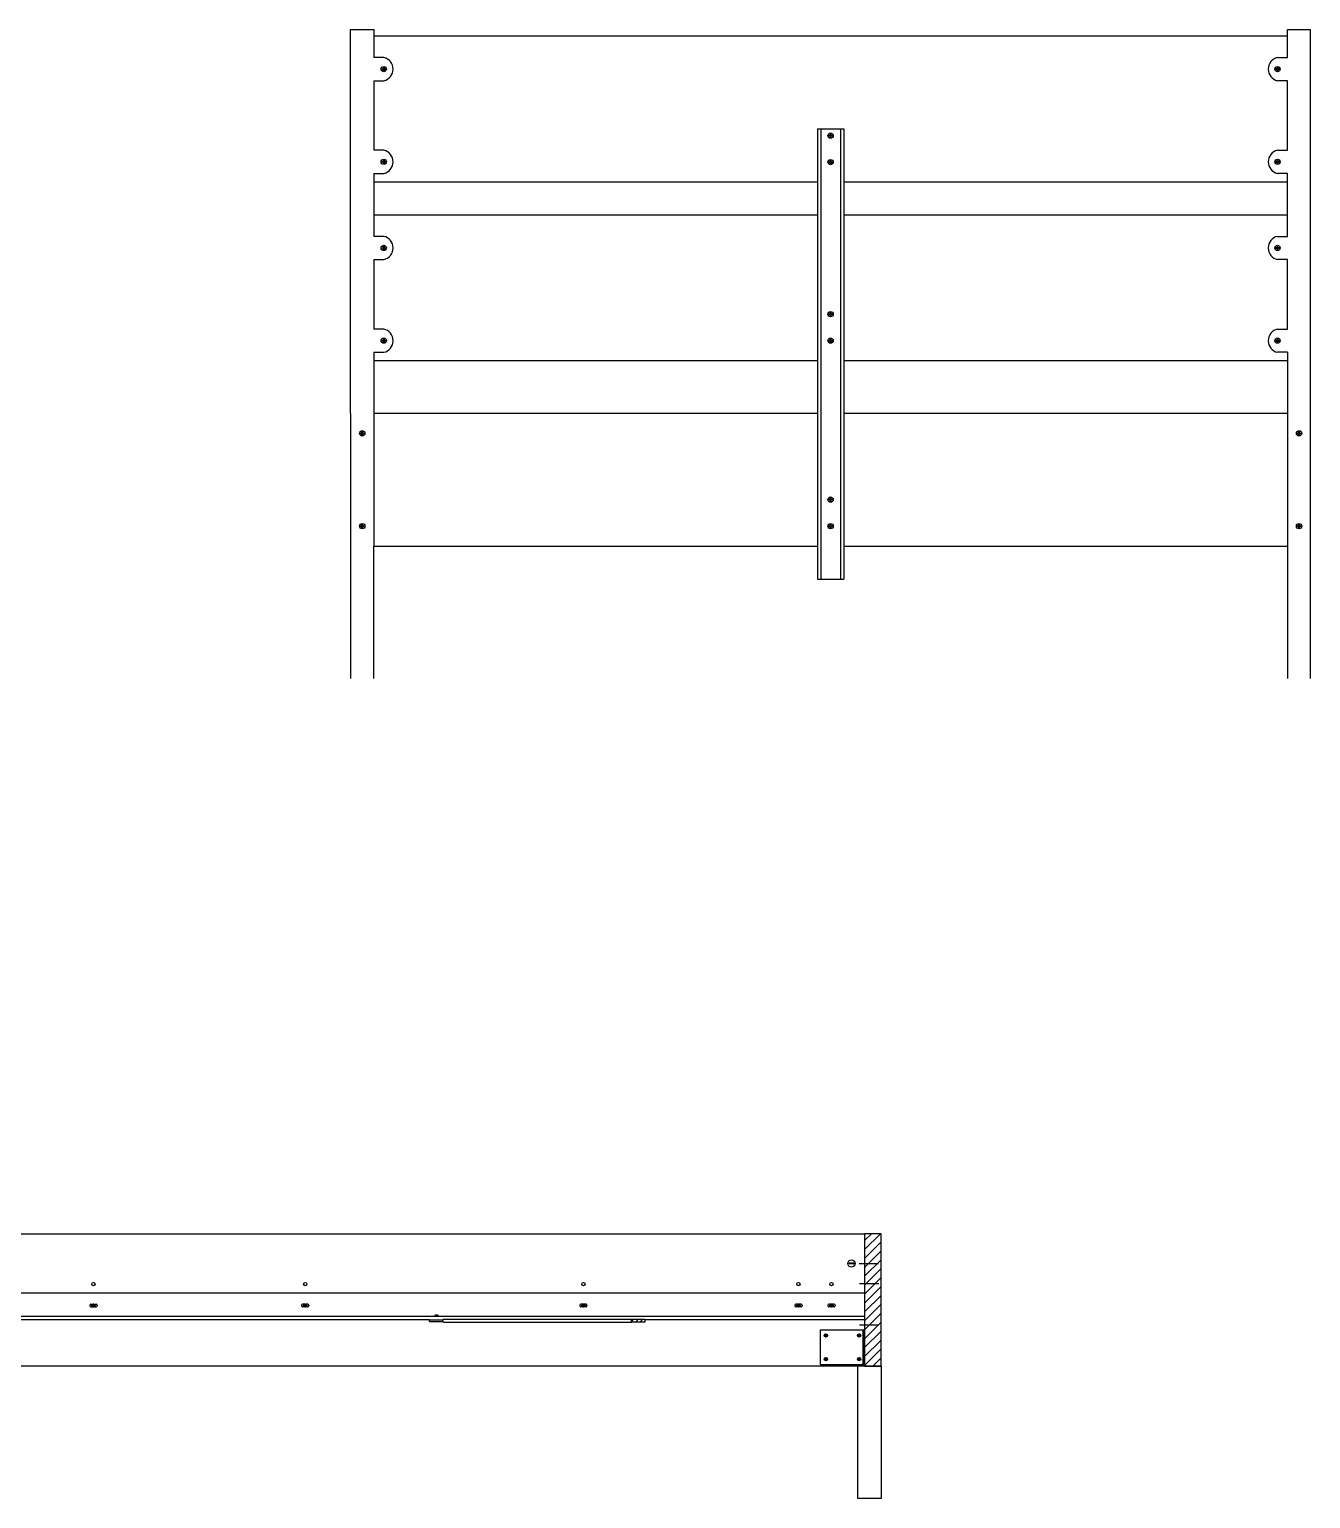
# Model space of a CAD drawing. Header units: millimetres. Extents: x 933 to 3262, y 580 to 1336.
# Drawn here: x 2073.1 to 2266.7, y 842.9 to 1064.7 of the extents above; entities that cross this region are included whole.
import ezdxf

# ---------------------------------------------------------------- set-up
doc = ezdxf.new("R2010")
doc.units = ezdxf.units.MM
for name, color, linetype in [('A-FURN', 8, 'Continuous'), ('CAMPITURA', 253, 'Continuous'), ('Viti', 90, 'Continuous')]:
    doc.layers.add(name, color=color, linetype=linetype)

msp = doc.modelspace()

# ---------------------------------------------------------------- hatches: boundary and pattern name
at = {"layer": 'CAMPITURA'}
h = msp.add_hatch(dxfattribs=at)
h.set_pattern_fill('ANSI31', color=256, scale=0.3)
h.paths.add_polyline_path([(2201.79, 882.93), (2199.79, 882.93), (2199.29, 882.93), (2199.29, 862.93), (2199.79, 862.93), (2201.79, 862.93)])
at = {"layer": 'Viti'}
h = msp.add_hatch(dxfattribs=at)
h.set_pattern_fill('ANSI31', color=256, scale=0.15)
h.set_pattern_definition([(45, (54.10245, 133.66975), (-0.3367596, 0.3367596), [])])
h.paths.add_polyline_path([(2166.11, 869.58), (2166.11, 870.03), (2164.08, 870.03), (2164.08, 869.58)])
h = msp.add_hatch(dxfattribs=at)
h.set_pattern_fill('ANSI37', color=256, scale=0.07)
h.set_pattern_definition([(45, (848.63519, 133.66975), (-0.157154482, 0.157154482), []), (135, (848.63519, 133.66975), (-0.157154482, -0.157154482), [])])
h.paths.add_polyline_path([(2199.29, 868.39), (2199.09, 868.39), (2199.09, 863.16), (2199.29, 863.16)])

# ---------------------------------------------------------------- linework, layer by layer
at = {"layer": 'A-FURN'}
for p, q in [((2121.66, 1006.75), (2121.66, 1064.75)), ((2121.66, 1064.75), (2125.16, 1064.75)), ((2125.16, 1064.75), (2125.16, 1060.5)), ((2263.16, 1060.5), (2263.16, 1064.75)), ((2263.16, 1064.75), (2266.66, 1064.75)), ((2266.66, 966.75), (2266.66, 1064.75)), ((2125.16, 1063.75), (2263.16, 1063.75)), ((2126.66, 1060.5), (2125.16, 1060.5)), ((2261.66, 1060.5), (2263.16, 1060.5)), ((2125.16, 1057), (2125.16, 1046.5)), ((2125.16, 1057), (2126.66, 1057)), ((2263.16, 1057), (2261.66, 1057)), ((2263.16, 1046.5), (2263.16, 1057)), ((2192.16, 1049.75), (2196.16, 1049.75)), ((2192.16, 1049.75), (2192.16, 981.75)), ((2192.66, 1049.75), (2192.66, 981.75)), ((2195.66, 1049.75), (2195.66, 981.75)), ((2196.16, 1049.75), (2196.16, 981.75)), ((2126.66, 1046.5), (2125.16, 1046.5)), ((2261.66, 1046.5), (2263.16, 1046.5)), ((2125.16, 1043), (2126.66, 1043)), ((2125.16, 1043), (2125.16, 1033.5)), ((2263.16, 1043), (2261.66, 1043)), ((2263.16, 1033.5), (2263.16, 1043)), ((2125.16, 1041.75), (2192.16, 1041.75)), ((2125.16, 1036.75), (2192.16, 1036.75)), ((2126.66, 1033.5), (2125.16, 1033.5)), ((2261.66, 1033.5), (2263.16, 1033.5)), ((2125.16, 1030), (2125.16, 1019.5)), ((2125.16, 1030), (2126.66, 1030)), ((2263.16, 1030), (2261.66, 1030)), ((2263.16, 1019.5), (2263.16, 1030)), ((2126.66, 1019.5), (2125.16, 1019.5)), ((2261.66, 1019.5), (2263.16, 1019.5)), ((2125.16, 1016), (2125.16, 986.75)), ((2125.16, 1016), (2126.66, 1016)), ((2263.16, 1016), (2261.66, 1016)), ((2263.16, 1016), (2263.16, 966.75)), ((2125.16, 1014.75), (2192.16, 1014.75)), ((2121.66, 1006.75), (2121.66, 986.75)), ((2192.16, 1006.75), (2125.16, 1006.75)), ((2121.66, 986.75), (2121.66, 966.75)), ((2125.16, 986.75), (2192.16, 986.75)), ((2125.16, 966.75), (2125.16, 986.75)), ((2192.16, 981.75), (2196.16, 981.75)), ((1998.32, 882.93), (2199.29, 882.93)), ((2199.29, 873.93), (1998.32, 873.93)), ((2201.79, 862.93), (1998.32, 862.93))]:
    msp.add_line(p, q, dxfattribs=at)
for points in [[(2196.16, 1041.75), (2207.66, 1041.75), (2263.16, 1041.75)], [(2196.16, 1036.75), (2207.66, 1036.75), (2263.16, 1036.75)], [(2196.16, 1014.75), (2207.66, 1014.75), (2263.16, 1014.75)], [(2263.16, 1006.75), (2207.66, 1006.75), (2196.16, 1006.75)], [(2196.16, 986.75), (2207.66, 986.75), (2263.16, 986.75)], [(2201.79, 862.93), (2201.79, 842.93), (2198.29, 842.93), (2198.29, 862.93)]]:
    msp.add_lwpolyline(points, dxfattribs=at)
msp.add_lwpolyline([(2199.29, 882.93), (2199.29, 862.93), (2199.79, 862.93), (2201.79, 862.93), (2201.79, 882.93), (2199.79, 882.93)], close=True, dxfattribs=at)
for centre, start, end in [((2126.29, 1058.75), 282.0948, 77.9052), ((2262.04, 1058.75), 102.0948, 257.9052), ((2126.29, 1044.75), 282.0948, 77.9052), ((2262.04, 1044.75), 102.0948, 257.9052), ((2126.29, 1031.75), 282.0948, 77.9052), ((2262.04, 1031.75), 102.0948, 257.9052), ((2126.29, 1017.75), 282.0948, 77.9052), ((2262.04, 1017.75), 102.0948, 257.9052)]:
    msp.add_arc(centre, 1.79, start, end, dxfattribs=at)
at = {"layer": 'Viti'}
for p, q in [((2126.7, 1059.01), (2126.7, 1058.79)), ((2126.7, 1058.7), (2126.7, 1058.48)), ((2261.62, 1059.01), (2261.62, 1058.79)), ((2261.62, 1058.7), (2261.62, 1058.48)), ((2194.2, 1048.96), (2194.2, 1048.75)), ((2194.2, 1048.66), (2194.2, 1048.44)), ((2126.7, 1045.01), (2126.7, 1044.79)), ((2194.2, 1044.96), (2194.2, 1044.75)), ((2261.62, 1045.01), (2261.62, 1044.79)), ((2126.7, 1044.7), (2126.7, 1044.48)), ((2194.2, 1044.66), (2194.2, 1044.44)), ((2261.62, 1044.7), (2261.62, 1044.48)), ((2126.7, 1032.01), (2126.7, 1031.79)), ((2126.7, 1031.7), (2126.7, 1031.48)), ((2261.62, 1032.01), (2261.62, 1031.79)), ((2261.62, 1031.7), (2261.62, 1031.48)), ((2194.2, 1022.01), (2194.2, 1021.79)), ((2194.2, 1021.7), (2194.2, 1021.48)), ((2126.7, 1018.01), (2126.7, 1017.79)), ((2126.7, 1017.7), (2126.7, 1017.48)), ((2194.2, 1018.01), (2194.2, 1017.79)), ((2194.2, 1017.7), (2194.2, 1017.48)), ((2261.62, 1018.01), (2261.62, 1017.79)), ((2261.62, 1017.7), (2261.62, 1017.48)), ((2123.45, 1004.01), (2123.45, 1003.79)), ((2123.45, 1003.7), (2123.45, 1003.48)), ((2264.95, 1004.01), (2264.95, 1003.79)), ((2264.95, 1003.7), (2264.95, 1003.48)), ((2194.2, 994.01), (2194.2, 993.79)), ((2194.2, 993.7), (2194.2, 993.48)), ((2123.45, 990.01), (2123.45, 989.79)), ((2123.45, 989.7), (2123.45, 989.48)), ((2194.2, 990.01), (2194.2, 989.79)), ((2194.2, 989.7), (2194.2, 989.48)), ((2264.95, 990.01), (2264.95, 989.79)), ((2264.95, 989.7), (2264.95, 989.48)), ((2197.62, 878.47), (2196.98, 878.47)), ((2197.77, 878.42), (2197.7, 878.44)), ((2197.7, 878.44), (2197.7, 878.4)), ((2197.77, 878.42), (2197.7, 878.4)), ((2198.46, 878.42), (2201.37, 878.42)), ((2197.62, 878.38), (2196.98, 878.38)), ((2198.52, 875.41), (2201.43, 875.41)), ((2082.26, 872.15), (2082.26, 872.03)), ((2082.41, 872.3), (2082.67, 872.3)), ((2082.41, 871.88), (2082.67, 871.88)), ((2082.6, 872.04), (2082.6, 872.14)), ((2082.6, 872.14), (2082.75, 872.14)), ((2082.75, 872.04), (2082.6, 872.04)), ((2082.75, 872.14), (2082.75, 872.3)), ((2082.75, 872.3), (2082.86, 872.3)), ((2082.86, 872.04), (2082.75, 872.14)), ((2082.86, 872.14), (2082.75, 872.04)), ((2082.75, 871.88), (2082.75, 872.04)), ((2082.86, 871.88), (2082.75, 871.88)), ((2082.86, 872.3), (2082.86, 872.14)), ((2082.86, 872.14), (2083.01, 872.14)), ((2082.86, 872.04), (2082.86, 871.88)), ((2083.01, 872.04), (2082.86, 872.04)), ((2082.95, 872.3), (2083.21, 872.3)), ((2082.95, 871.88), (2083.21, 871.88)), ((2083.01, 872.14), (2083.01, 872.04)), ((2083.36, 872.15), (2083.36, 872.03)), ((2114.26, 872.15), (2114.26, 872.03)), ((2114.67, 872.3), (2114.41, 872.3)), ((2114.67, 871.88), (2114.41, 871.88)), ((2114.75, 872.14), (2114.6, 872.14)), ((2114.6, 872.14), (2114.6, 872.04)), ((2114.6, 872.04), (2114.75, 872.04)), ((2114.86, 872.3), (2114.75, 872.3)), ((2114.75, 872.3), (2114.75, 872.14)), ((2114.75, 872.04), (2114.86, 872.14)), ((2114.75, 872.14), (2114.86, 872.04)), ((2114.75, 872.04), (2114.75, 871.88)), ((2114.75, 871.88), (2114.86, 871.88)), ((2114.86, 872.14), (2114.86, 872.3)), ((2115.02, 872.14), (2114.86, 872.14)), ((2114.86, 871.88), (2114.86, 872.04)), ((2114.86, 872.04), (2115.02, 872.04)), ((2115.21, 872.3), (2114.94, 872.3)), ((2115.21, 871.88), (2114.94, 871.88)), ((2115.02, 872.04), (2115.02, 872.14)), ((2115.36, 872.15), (2115.36, 872.03)), ((2156.26, 872.15), (2156.26, 872.03)), ((2156.67, 872.3), (2156.41, 872.3)), ((2156.67, 871.88), (2156.41, 871.88)), ((2156.75, 872.14), (2156.6, 872.14)), ((2156.6, 872.14), (2156.6, 872.04)), ((2156.6, 872.04), (2156.75, 872.04)), ((2156.86, 872.3), (2156.75, 872.3)), ((2156.75, 872.3), (2156.75, 872.14)), ((2156.75, 872.04), (2156.86, 872.14)), ((2156.75, 872.14), (2156.86, 872.04)), ((2156.75, 872.04), (2156.75, 871.88)), ((2156.75, 871.88), (2156.86, 871.88)), ((2156.86, 872.14), (2156.86, 872.3)), ((2157.02, 872.14), (2156.86, 872.14)), ((2156.86, 871.88), (2156.86, 872.04)), ((2156.86, 872.04), (2157.02, 872.04)), ((2157.21, 872.3), (2156.94, 872.3)), ((2157.21, 871.88), (2156.94, 871.88)), ((2157.02, 872.04), (2157.02, 872.14)), ((2157.36, 872.15), (2157.36, 872.03)), ((2188.74, 872.15), (2188.74, 872.03)), ((2189.15, 872.3), (2188.89, 872.3)), ((2189.15, 871.88), (2188.89, 871.88)), ((2189.24, 872.14), (2189.08, 872.14)), ((2189.08, 872.14), (2189.08, 872.04)), ((2189.08, 872.04), (2189.24, 872.04)), ((2189.34, 872.3), (2189.24, 872.3)), ((2189.24, 872.3), (2189.24, 872.14)), ((2189.24, 872.04), (2189.34, 872.14)), ((2189.24, 872.14), (2189.34, 872.04)), ((2189.24, 872.04), (2189.24, 871.88)), ((2189.24, 871.88), (2189.34, 871.88)), ((2189.34, 872.14), (2189.34, 872.3)), ((2189.5, 872.14), (2189.34, 872.14)), ((2189.34, 871.88), (2189.34, 872.04)), ((2189.34, 872.04), (2189.5, 872.04)), ((2189.69, 872.3), (2189.43, 872.3)), ((2189.69, 871.88), (2189.43, 871.88)), ((2189.5, 872.04), (2189.5, 872.14)), ((2189.84, 872.15), (2189.84, 872.03)), ((2193.75, 872.15), (2193.75, 872.03)), ((2194.16, 872.3), (2193.9, 872.3)), ((2194.16, 871.88), (2193.9, 871.88)), ((2194.24, 872.14), (2194.08, 872.14)), ((2194.08, 872.14), (2194.08, 872.04)), ((2194.08, 872.04), (2194.24, 872.04)), ((2194.34, 872.3), (2194.24, 872.3)), ((2194.24, 872.3), (2194.24, 872.14)), ((2194.24, 872.04), (2194.34, 872.14)), ((2194.24, 872.14), (2194.34, 872.04)), ((2194.24, 872.04), (2194.24, 871.88)), ((2194.24, 871.88), (2194.34, 871.88)), ((2194.34, 872.14), (2194.34, 872.3)), ((2194.5, 872.14), (2194.34, 872.14)), ((2194.34, 871.88), (2194.34, 872.04)), ((2194.34, 872.04), (2194.5, 872.04)), ((2194.7, 872.3), (2194.43, 872.3)), ((2194.7, 871.88), (2194.43, 871.88)), ((2194.5, 872.04), (2194.5, 872.14)), ((2194.85, 872.15), (2194.85, 872.03)), ((2199.29, 870.43), (1998.32, 870.43)), ((2133.59, 869.9), (2064.02, 869.9)), ((2133.59, 869.93), (2135.61, 869.93)), ((2133.59, 869.68), (2133.59, 869.93)), ((2133.59, 869.68), (2135.61, 869.68)), ((2134.34, 870.48), (2134.34, 870.43)), ((2134.34, 870.48), (2134.34, 870.43)), ((2134.79, 870.63), (2134.49, 870.63)), ((2134.79, 870.63), (2134.49, 870.63)), ((2134.94, 870.43), (2134.94, 870.48)), ((2134.94, 870.43), (2134.94, 870.48)), ((2135.61, 869.73), (2135.61, 869.88)), ((2135.76, 870.03), (2164.08, 870.03)), ((2135.76, 869.58), (2164.08, 869.58)), ((2199.29, 869.9), (2166.11, 869.9)), ((2192.62, 863.16), (2192.62, 868.39)), ((2192.62, 868.39), (2199.09, 868.39)), ((2193.24, 867.51), (2193.24, 867.61)), ((2193.24, 867.61), (2193.4, 867.61)), ((2193.4, 867.51), (2193.24, 867.51)), ((2193.4, 867.61), (2193.4, 867.77)), ((2193.4, 867.77), (2193.5, 867.77)), ((2193.5, 867.51), (2193.4, 867.61)), ((2193.5, 867.61), (2193.4, 867.51)), ((2193.4, 867.35), (2193.4, 867.51)), ((2193.5, 867.35), (2193.4, 867.35)), ((2193.5, 867.77), (2193.5, 867.61)), ((2193.5, 867.61), (2193.66, 867.61)), ((2193.5, 867.51), (2193.5, 867.35)), ((2193.66, 867.51), (2193.5, 867.51)), ((2193.66, 867.61), (2193.66, 867.51)), ((2198.24, 867.51), (2198.24, 867.61)), ((2198.24, 867.61), (2198.4, 867.61)), ((2198.4, 867.51), (2198.24, 867.51)), ((2198.4, 867.61), (2198.4, 867.77)), ((2198.4, 867.77), (2198.5, 867.77)), ((2198.5, 867.51), (2198.4, 867.61)), ((2198.5, 867.61), (2198.4, 867.51)), ((2198.4, 867.35), (2198.4, 867.51)), ((2198.5, 867.35), (2198.4, 867.35)), ((2198.5, 867.77), (2198.5, 867.61)), ((2198.5, 867.61), (2198.66, 867.61)), ((2198.5, 867.51), (2198.5, 867.35)), ((2198.66, 867.51), (2198.5, 867.51)), ((2198.52, 869.18), (2201.43, 869.18)), ((2198.66, 867.61), (2198.66, 867.51)), ((2192.62, 863.16), (2199.09, 863.16)), ((2193.24, 863.95), (2193.24, 864.05)), ((2193.24, 864.05), (2193.4, 864.05)), ((2193.4, 863.95), (2193.24, 863.95)), ((2193.4, 864.05), (2193.4, 864.21)), ((2193.4, 864.21), (2193.5, 864.21)), ((2193.5, 863.95), (2193.4, 864.05)), ((2193.5, 864.05), (2193.4, 863.95)), ((2193.4, 863.79), (2193.4, 863.95)), ((2193.5, 863.79), (2193.4, 863.79)), ((2193.5, 864.21), (2193.5, 864.05)), ((2193.5, 864.05), (2193.66, 864.05)), ((2193.5, 863.95), (2193.5, 863.79)), ((2193.66, 863.95), (2193.5, 863.95)), ((2193.66, 864.05), (2193.66, 863.95)), ((2198.24, 863.95), (2198.24, 864.05)), ((2198.24, 864.05), (2198.4, 864.05)), ((2198.4, 863.95), (2198.24, 863.95)), ((2198.4, 864.05), (2198.4, 864.21)), ((2198.4, 864.21), (2198.5, 864.21)), ((2198.5, 863.95), (2198.4, 864.05)), ((2198.5, 864.05), (2198.4, 863.95)), ((2198.4, 863.79), (2198.4, 863.95)), ((2198.5, 863.79), (2198.4, 863.79)), ((2198.5, 864.21), (2198.5, 864.05)), ((2198.5, 864.05), (2198.66, 864.05)), ((2198.5, 863.95), (2198.5, 863.79)), ((2198.66, 863.95), (2198.5, 863.95)), ((2198.66, 864.05), (2198.66, 863.95))]:
    msp.add_line(p, q, dxfattribs=at)
for points in [[(2126.61, 1058.7), (2126.4, 1058.7), (2126.4, 1058.79), (2126.61, 1058.79)], [(2126.61, 1058.79), (2126.61, 1059.01), (2126.7, 1059.01)], [(2126.7, 1058.48), (2126.61, 1058.48), (2126.61, 1058.7)], [(2126.7, 1058.79), (2126.92, 1058.79), (2126.92, 1058.7), (2126.7, 1058.7)], [(2261.62, 1058.79), (2261.4, 1058.79), (2261.4, 1058.7), (2261.62, 1058.7)], [(2261.71, 1058.79), (2261.71, 1059.01), (2261.62, 1059.01)], [(2261.62, 1058.48), (2261.71, 1058.48), (2261.71, 1058.7)], [(2261.71, 1058.7), (2261.92, 1058.7), (2261.92, 1058.79), (2261.71, 1058.79)], [(2194.11, 1048.66), (2193.9, 1048.66), (2193.9, 1048.75), (2194.11, 1048.75)], [(2194.11, 1048.75), (2194.11, 1048.96), (2194.2, 1048.96)], [(2194.2, 1048.44), (2194.11, 1048.44), (2194.11, 1048.66)], [(2194.2, 1048.75), (2194.42, 1048.75), (2194.42, 1048.66), (2194.2, 1048.66)], [(2126.61, 1044.7), (2126.4, 1044.7), (2126.4, 1044.79), (2126.61, 1044.79)], [(2126.61, 1044.79), (2126.61, 1045.01), (2126.7, 1045.01)], [(2126.7, 1044.79), (2126.92, 1044.79), (2126.92, 1044.7), (2126.7, 1044.7)], [(2194.11, 1044.75), (2194.11, 1044.96), (2194.2, 1044.96)], [(2261.62, 1044.79), (2261.4, 1044.79), (2261.4, 1044.7), (2261.62, 1044.7)], [(2261.71, 1044.79), (2261.71, 1045.01), (2261.62, 1045.01)], [(2261.71, 1044.7), (2261.92, 1044.7), (2261.92, 1044.79), (2261.71, 1044.79)], [(2126.7, 1044.48), (2126.61, 1044.48), (2126.61, 1044.7)], [(2194.11, 1044.66), (2193.9, 1044.66), (2193.9, 1044.75), (2194.11, 1044.75)], [(2194.2, 1044.44), (2194.11, 1044.44), (2194.11, 1044.66)], [(2194.2, 1044.75), (2194.42, 1044.75), (2194.42, 1044.66), (2194.2, 1044.66)], [(2261.62, 1044.48), (2261.71, 1044.48), (2261.71, 1044.7)], [(2126.61, 1031.7), (2126.4, 1031.7), (2126.4, 1031.79), (2126.61, 1031.79)], [(2126.61, 1031.79), (2126.61, 1032.01), (2126.7, 1032.01)], [(2126.7, 1031.48), (2126.61, 1031.48), (2126.61, 1031.7)], [(2126.7, 1031.79), (2126.92, 1031.79), (2126.92, 1031.7), (2126.7, 1031.7)], [(2261.62, 1031.79), (2261.4, 1031.79), (2261.4, 1031.7), (2261.62, 1031.7)], [(2261.71, 1031.79), (2261.71, 1032.01), (2261.62, 1032.01)], [(2261.62, 1031.48), (2261.71, 1031.48), (2261.71, 1031.7)], [(2261.71, 1031.7), (2261.92, 1031.7), (2261.92, 1031.79), (2261.71, 1031.79)], [(2194.11, 1021.7), (2193.9, 1021.7), (2193.9, 1021.79), (2194.11, 1021.79)], [(2194.11, 1021.79), (2194.11, 1022.01), (2194.2, 1022.01)], [(2194.2, 1021.48), (2194.11, 1021.48), (2194.11, 1021.7)], [(2194.2, 1021.79), (2194.42, 1021.79), (2194.42, 1021.7), (2194.2, 1021.7)], [(2126.61, 1017.7), (2126.4, 1017.7), (2126.4, 1017.79), (2126.61, 1017.79)], [(2126.61, 1017.79), (2126.61, 1018.01), (2126.7, 1018.01)], [(2126.7, 1017.48), (2126.61, 1017.48), (2126.61, 1017.7)], [(2126.7, 1017.79), (2126.92, 1017.79), (2126.92, 1017.7), (2126.7, 1017.7)], [(2194.11, 1017.7), (2193.9, 1017.7), (2193.9, 1017.79), (2194.11, 1017.79)], [(2194.11, 1017.79), (2194.11, 1018.01), (2194.2, 1018.01)], [(2194.2, 1017.48), (2194.11, 1017.48), (2194.11, 1017.7)], [(2194.2, 1017.79), (2194.42, 1017.79), (2194.42, 1017.7), (2194.2, 1017.7)], [(2261.62, 1017.79), (2261.4, 1017.79), (2261.4, 1017.7), (2261.62, 1017.7)], [(2261.71, 1017.79), (2261.71, 1018.01), (2261.62, 1018.01)], [(2261.62, 1017.48), (2261.71, 1017.48), (2261.71, 1017.7)], [(2261.71, 1017.7), (2261.92, 1017.7), (2261.92, 1017.79), (2261.71, 1017.79)], [(2123.36, 1003.7), (2123.15, 1003.7), (2123.15, 1003.79), (2123.36, 1003.79)], [(2123.36, 1003.79), (2123.36, 1004.01), (2123.45, 1004.01)], [(2123.45, 1003.48), (2123.36, 1003.48), (2123.36, 1003.7)], [(2123.45, 1003.79), (2123.67, 1003.79), (2123.67, 1003.7), (2123.45, 1003.7)], [(2264.86, 1003.7), (2264.65, 1003.7), (2264.65, 1003.79), (2264.86, 1003.79)], [(2264.86, 1003.79), (2264.86, 1004.01), (2264.95, 1004.01)], [(2264.95, 1003.48), (2264.86, 1003.48), (2264.86, 1003.7)], [(2264.95, 1003.79), (2265.17, 1003.79), (2265.17, 1003.7), (2264.95, 1003.7)], [(2194.11, 993.7), (2193.9, 993.7), (2193.9, 993.79), (2194.11, 993.79)], [(2194.11, 993.79), (2194.11, 994.01), (2194.2, 994.01)], [(2194.2, 993.79), (2194.42, 993.79), (2194.42, 993.7), (2194.2, 993.7)], [(2194.2, 993.48), (2194.11, 993.48), (2194.11, 993.7)], [(2123.36, 989.7), (2123.15, 989.7), (2123.15, 989.79), (2123.36, 989.79)], [(2123.36, 989.79), (2123.36, 990.01), (2123.45, 990.01)], [(2123.45, 989.48), (2123.36, 989.48), (2123.36, 989.7)], [(2123.45, 989.79), (2123.67, 989.79), (2123.67, 989.7), (2123.45, 989.7)], [(2194.11, 989.7), (2193.9, 989.7), (2193.9, 989.79), (2194.11, 989.79)], [(2194.11, 989.79), (2194.11, 990.01), (2194.2, 990.01)], [(2194.2, 989.48), (2194.11, 989.48), (2194.11, 989.7)], [(2194.2, 989.79), (2194.42, 989.79), (2194.42, 989.7), (2194.2, 989.7)], [(2264.86, 989.7), (2264.65, 989.7), (2264.65, 989.79), (2264.86, 989.79)], [(2264.86, 989.79), (2264.86, 990.01), (2264.95, 990.01)], [(2264.95, 989.48), (2264.86, 989.48), (2264.86, 989.7)], [(2264.95, 989.79), (2265.17, 989.79), (2265.17, 989.7), (2264.95, 989.7)]]:
    msp.add_lwpolyline(points, dxfattribs=at)
for points in [[(2166.11, 869.58), (2164.08, 869.58), (2164.08, 870.03), (2166.11, 870.03)], [(2199.09, 868.39), (2199.29, 868.39), (2199.29, 863.16), (2199.09, 863.16)]]:
    msp.add_lwpolyline(points, close=True, dxfattribs=at)
for centre, radius in [((2126.66, 1058.75), 0.4), ((2261.66, 1058.75), 0.4), ((2194.16, 1048.71), 0.4), ((2126.66, 1044.75), 0.4), ((2194.16, 1044.71), 0.4), ((2261.66, 1044.75), 0.4), ((2126.66, 1031.75), 0.4), ((2261.66, 1031.75), 0.4), ((2194.16, 1021.75), 0.4), ((2126.66, 1017.75), 0.4), ((2194.16, 1017.75), 0.4), ((2261.66, 1017.75), 0.4), ((2123.41, 1003.75), 0.4), ((2264.91, 1003.75), 0.4), ((2194.16, 993.75), 0.4), ((2123.41, 989.75), 0.4), ((2194.16, 989.75), 0.4), ((2264.91, 989.75), 0.4), ((2197.3, 878.42), 0.55), ((2082.81, 875.31), 0.25), ((2114.81, 875.31), 0.25), ((2156.81, 875.31), 0.25), ((2189.29, 875.31), 0.25), ((2194.29, 875.31), 0.25), ((2082.81, 872.09), 0.25), ((2114.81, 872.09), 0.25), ((2156.81, 872.09), 0.25), ((2189.29, 872.09), 0.25), ((2194.29, 872.09), 0.25), ((2193.45, 867.56), 0.25), ((2198.45, 867.56), 0.25), ((2193.45, 864), 0.25), ((2198.45, 864), 0.25)]:
    msp.add_circle(centre, radius, dxfattribs=at)
for centre, radius, start, end in [((2196.98, 878.42), 0.0455, 90, 180), ((2196.98, 878.42), 0.0455, 180, 270), ((2197.62, 878.42), 0.0455, 0, 90), ((2197.62, 878.42), 0.0455, 270, 0), ((2082.41, 872.15), 0.15, 90, 180), ((2082.41, 872.03), 0.15, 180, 270), ((2083.21, 872.15), 0.15, 0, 90), ((2083.21, 872.03), 0.15, 270, 0), ((2114.41, 872.15), 0.15, 90, 180), ((2114.41, 872.03), 0.15, 180, 270), ((2115.21, 872.15), 0.15, 0, 90), ((2115.21, 872.03), 0.15, 270, 0), ((2156.41, 872.15), 0.15, 90, 180), ((2156.41, 872.03), 0.15, 180, 270), ((2157.21, 872.15), 0.15, 0, 90), ((2157.21, 872.03), 0.15, 270, 0), ((2188.89, 872.15), 0.15, 90, 180), ((2188.89, 872.03), 0.15, 180, 270), ((2189.69, 872.15), 0.15, 0, 90), ((2189.69, 872.03), 0.15, 270, 0), ((2193.9, 872.15), 0.15, 90, 180), ((2193.9, 872.03), 0.15, 180, 270), ((2194.7, 872.15), 0.15, 0, 90), ((2194.7, 872.03), 0.15, 270, 0), ((2134.49, 870.48), 0.15, 90, 180), ((2134.49, 870.48), 0.15, 90, 180), ((2134.79, 870.48), 0.15, 0, 90), ((2134.79, 870.48), 0.15, 0, 90), ((2135.76, 869.88), 0.15, 90, 180), ((2135.76, 869.73), 0.15, 180, 270)]:
    msp.add_arc(centre, radius, start, end, dxfattribs=at)

doc.saveas('drawing.dxf')
